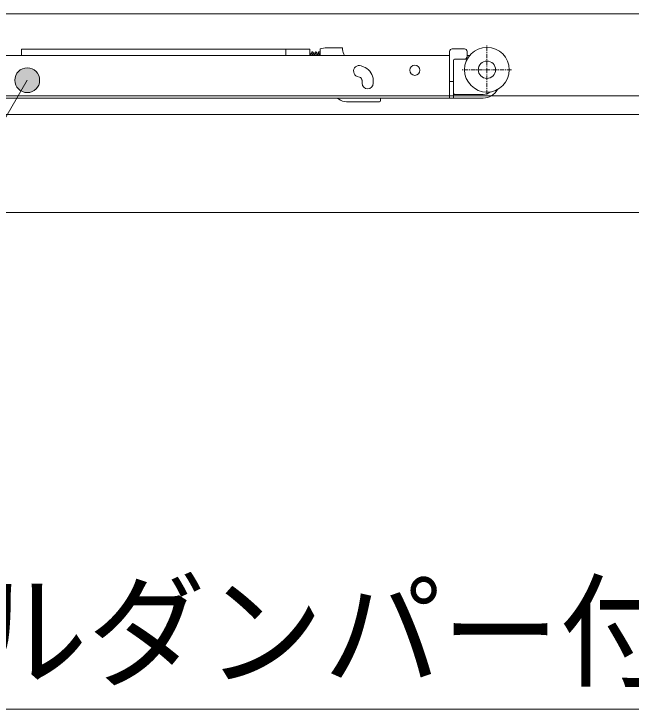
# Model space of a CAD drawing. Units: millimetres, scale not verified. Extents: x -6062 to 6062, y -3045 to 3045.
# Drawn here: x -2871.9 to -2623.2, y 120 to 400 of the extents above; entities that cross this region are included whole.
import ezdxf
from ezdxf.enums import TextEntityAlignment as Align

# ---------------------------------------------------------------- set-up
doc = ezdxf.new("R2010")
doc.units = ezdxf.units.MM
doc.header["$LTSCALE"] = 20
doc.linetypes.add('USER2', pattern=[2.91, 1.76, -0.4, 0.35, -0.4])
doc.layers.add('0-0_3一般', color=7, linetype='Continuous', lineweight=15)
doc.layers.add('0-1_2寸法-3', color=7, linetype='Continuous', lineweight=15)
doc.styles.add('ＭＳ Ｐゴシック', font='')
doc.styles.get('ＭＳ Ｐゴシック').set_extended_font_data('MS PGothic')

# ---------------------------------------------------------------- blocks, each defined once
blk = doc.blocks.new('グループ-22')
at = {"layer": '0-0_3一般'}
for p, q in [((-43863.5, 8000), (8736.5, 8000)), ((-21625.7, 7665.9), (-21625.7, 7715.9)), ((-19495.7, 7715.9), (-21625.7, 7715.9)), ((-19495.7, 7665.9), (-19495.7, 7716.9)), ((-19301.7, 7716.9), (-19495.7, 7716.9)), ((-19301.7, 7716.9), (-19301.7, 7665.9)), ((-19301.6, 7686.9), (-19301.7, 7687.5)), ((-19038.5, 7727.9), (-19038.5, 7713.9)), ((-18176.1, 7665.1), (-18176.1, 7697.9)), ((-18056.1, 7717.9), (-18156.1, 7717.9)), ((-18036.1, 7655.9), (-18036.1, 7697.9)), ((-24282.1, 7665.9), (-18176.1, 7665.9)), ((-19282.4, 7665.9), (-19281.7, 7670.9)), ((-19255.4, 7665.9), (-19254.7, 7670.9)), ((-19228.4, 7665.9), (-19227.7, 7670.9)), ((-18176.1, 7665.1), (-18176.1, 7659.9)), ((-18176.1, 7659.9), (-18176.1, 7481.9)), ((-18146.1, 7625.9), (-18146.1, 7475.9)), ((-18056.1, 7635.9), (-18136.1, 7635.9)), ((-18056.1, 7635.9), (-18034.2, 7635.9)), ((-18013.7, 7665.9), (-18036.1, 7665.9)), ((-18871.1, 7574.7), (-18889.8, 7581.5)), ((-18920.6, 7496.9), (-18901.8, 7490.1)), ((-18882.1, 7462.4), (-18882.1, 7461.9)), ((-18882.1, 7441.9), (-18882.1, 7461.9)), ((-18793.7, 7481.4), (-18793.8, 7481.9)), ((-18792.1, 7461.9), (-18792.1, 7441.9)), ((-18176.1, 7481.9), (-18176.1, 7470.1)), ((-18176.1, 7455.9), (-18176.1, 7470.1)), ((-18146.1, 7455.9), (-18176.1, 7455.9)), ((-18176.1, 7345.9), (-18176.1, 7455.9)), ((-18146.1, 7475.9), (-18146.1, 7455.9)), ((-18146.1, 7455.9), (-18146.1, 7345.9)), ((-18176.1, 7321.9), (-18176.1, 7345.9)), ((-18146.1, 7345.9), (-18146.1, 7321.9)), ((-17906.1, 7351.9), (-18136.1, 7351.9)), ((-18176.1, 7321.9), (-24282.1, 7321.9)), ((-19080.2, 7321.9), (-19070.1, 7313.8)), ((-19007.6, 7291.9), (-18742.7, 7291.9)), ((-18732.7, 7321.9), (-18732.7, 7301.9)), ((-18146.1, 7321.9), (-18176.1, 7321.9)), ((-18146.1, 7321.9), (-17906.1, 7321.9)), ((-25760, 7190), (-9200, 7190)), ((-25440, 6400), (-9520, 6400))]:
    blk.add_line(p, q, dxfattribs=at)
at = {"layer": '0-0_3一般', "linetype": 'USER2'}
for p, q in [((-17876.1, 7351.9), (-17876.1, 7747.9)), ((-17678.1, 7549.9), (-18074.1, 7549.9))]:
    blk.add_line(p, q, dxfattribs=at)
at = {"layer": '0-0_3一般'}
blk.add_lwpolyline([(-41990, 7340), (-41990, 8000), (7030, 8000), (7030, 7340)], close=True, dxfattribs=at)
for points in [[(-19298, 7665.9), (-19298.1, 7666.4), (-19298.2, 7667), (-19298.3, 7667.5), (-19298.3, 7668.1), (-19298.4, 7668.6), (-19298.5, 7669.2), (-19298.6, 7669.7), (-19298.6, 7670.2), (-19298.7, 7670.8), (-19298.8, 7671.3), (-19298.9, 7671.9), (-19298.9, 7672.4), (-19299, 7672.9), (-19299.1, 7673.5), (-19299.2, 7674), (-19299.3, 7674.6), (-19299.3, 7675.1), (-19299.4, 7675.7), (-19299.5, 7676.2), (-19299.6, 7676.7), (-19299.6, 7677.3), (-19299.7, 7677.8), (-19299.8, 7678.4), (-19299.9, 7678.9), (-19300, 7679.4), (-19300.1, 7680), (-19300.2, 7680.5), (-19300.3, 7681.1), (-19300.4, 7681.6), (-19300.5, 7682.1), (-19300.6, 7682.7), (-19300.7, 7683.2), (-19300.8, 7683.7), (-19300.9, 7684.3), (-19301.1, 7684.8), (-19301.2, 7685.3), (-19301.3, 7685.9), (-19301.4, 7686.4), (-19301.6, 7686.9)], [(-19284.3, 7694.4), (-19284.9, 7693.6), (-19285.5, 7692.6), (-19286.2, 7691.4), (-19286.8, 7690.1), (-19287.4, 7688.9), (-19287.9, 7687.6), (-19288.4, 7686.5), (-19288.9, 7685.3), (-19289.3, 7684.2), (-19289.7, 7683.1), (-19290.1, 7682), (-19290.4, 7681), (-19290.6, 7680), (-19290.9, 7679), (-19291, 7678), (-19291.2, 7677.1), (-19291.3, 7676.2), (-19291.4, 7675.3), (-19291.5, 7674.5), (-19291.5, 7673.7), (-19291.6, 7672.9), (-19291.7, 7672.1), (-19291.8, 7671.3), (-19291.9, 7670.6), (-19291.9, 7669.8), (-19292, 7669.1), (-19292.1, 7668.4), (-19292.2, 7667.8), (-19292.3, 7667.1), (-19292.3, 7666.5), (-19292.4, 7665.9)], [(-19284.5, 7686.7), (-19284.6, 7686.7), (-19284.8, 7686.7), (-19284.9, 7686.7), (-19284.9, 7686.6), (-19285, 7686.6), (-19285, 7686.5), (-19285.1, 7686.3), (-19285.1, 7686.1), (-19285, 7686), (-19285, 7685.7), (-19284.9, 7685.5), (-19284.8, 7685.2), (-19284.7, 7684.9), (-19284.5, 7684.5), (-19284.4, 7684.2), (-19284.2, 7683.8), (-19284, 7683.4), (-19283.9, 7683), (-19283.7, 7682.6), (-19283.6, 7682.2), (-19283.5, 7681.8), (-19283.4, 7681.4), (-19283.3, 7681), (-19283.2, 7680.6), (-19283.1, 7680.2), (-19283, 7679.8), (-19282.9, 7679.4), (-19282.9, 7679), (-19282.8, 7678.6), (-19282.8, 7678.2), (-19282.7, 7677.8), (-19282.7, 7677.4), (-19282.6, 7677), (-19282.6, 7676.6), (-19282.6, 7676.2), (-19282.5, 7675.8), (-19282.4, 7675.4), (-19282.4, 7674.9), (-19282.3, 7674.5)], [(-19271, 7665.9), (-19271.1, 7666.5), (-19271.2, 7667.1), (-19271.3, 7667.8), (-19271.4, 7668.4), (-19271.4, 7669.1), (-19271.5, 7669.8), (-19271.6, 7670.6), (-19271.7, 7671.3), (-19271.7, 7672.1), (-19271.8, 7672.9), (-19271.9, 7673.7), (-19272, 7674.5), (-19272, 7675.4), (-19272.1, 7676.2), (-19272.2, 7677.1), (-19272.3, 7678), (-19272.5, 7679), (-19272.7, 7680), (-19273, 7681), (-19273.3, 7682), (-19273.6, 7683.1), (-19274, 7684.2), (-19274.4, 7685.3), (-19274.9, 7686.5), (-19275.4, 7687.7), (-19275.9, 7688.9), (-19276.5, 7690.1), (-19277.1, 7691.4), (-19277.8, 7692.6), (-19278.4, 7693.6), (-19279.1, 7694.4), (-19279.7, 7695.1), (-19280.4, 7695.5), (-19281, 7695.8), (-19281.7, 7695.9), (-19282.3, 7695.8), (-19283, 7695.5), (-19283.6, 7695.1), (-19284.3, 7694.4)], [(-19282.3, 7674.5), (-19282.3, 7674.1), (-19282.2, 7673.6), (-19282.1, 7673.2), (-19282.1, 7672.8), (-19282, 7672.3), (-19281.9, 7671.9), (-19281.9, 7671.4), (-19281.8, 7671), (-19281.7, 7670.6), (-19281.6, 7670.1), (-19281.6, 7669.7), (-19281.5, 7669.3), (-19281.5, 7668.9), (-19281.4, 7668.5), (-19281.3, 7668.1), (-19281.3, 7667.7), (-19281.2, 7667.4), (-19281.2, 7667), (-19281.1, 7666.6), (-19281.1, 7666.3), (-19281, 7665.9)], [(-19257.3, 7694.4), (-19257.9, 7693.6), (-19258.5, 7692.6), (-19259.2, 7691.4), (-19259.8, 7690.1), (-19260.4, 7688.9), (-19260.9, 7687.6), (-19261.4, 7686.5), (-19261.9, 7685.3), (-19262.3, 7684.2), (-19262.7, 7683.1), (-19263.1, 7682), (-19263.4, 7681), (-19263.6, 7680), (-19263.9, 7679), (-19264, 7678), (-19264.2, 7677.1), (-19264.3, 7676.2), (-19264.4, 7675.3), (-19264.5, 7674.5), (-19264.5, 7673.7), (-19264.6, 7672.9), (-19264.7, 7672.1), (-19264.8, 7671.3), (-19264.9, 7670.6), (-19265, 7669.8), (-19265, 7669.1), (-19265.1, 7668.4), (-19265.2, 7667.8), (-19265.3, 7667.1), (-19265.3, 7666.5), (-19265.4, 7665.9)], [(-19257.5, 7686.7), (-19257.6, 7686.7), (-19257.7, 7686.7), (-19257.9, 7686.7), (-19257.9, 7686.6), (-19258, 7686.6), (-19258, 7686.5), (-19258.1, 7686.3), (-19258.1, 7686.2), (-19258, 7686), (-19258, 7685.7), (-19257.9, 7685.5), (-19257.8, 7685.2), (-19257.7, 7684.9), (-19257.5, 7684.5), (-19257.4, 7684.2), (-19257.2, 7683.8), (-19257, 7683.4), (-19256.9, 7683), (-19256.7, 7682.6), (-19256.6, 7682.2), (-19256.5, 7681.8), (-19256.4, 7681.4), (-19256.3, 7681), (-19256.2, 7680.6), (-19256.1, 7680.2), (-19256, 7679.8), (-19255.9, 7679.4), (-19255.9, 7679), (-19255.8, 7678.6), (-19255.8, 7678.2), (-19255.7, 7677.8), (-19255.7, 7677.4), (-19255.6, 7677), (-19255.6, 7676.6), (-19255.6, 7676.2), (-19255.5, 7675.8), (-19255.4, 7675.4), (-19255.4, 7674.9), (-19255.3, 7674.5)], [(-19244, 7665.9), (-19244.1, 7666.5), (-19244.2, 7667.1), (-19244.3, 7667.8), (-19244.4, 7668.4), (-19244.4, 7669.1), (-19244.5, 7669.8), (-19244.6, 7670.6), (-19244.7, 7671.3), (-19244.7, 7672.1), (-19244.8, 7672.9), (-19244.9, 7673.7), (-19245, 7674.5), (-19245, 7675.4), (-19245.1, 7676.2), (-19245.2, 7677.1), (-19245.3, 7678), (-19245.5, 7679), (-19245.7, 7680), (-19246, 7681), (-19246.3, 7682), (-19246.6, 7683.1), (-19247, 7684.2), (-19247.4, 7685.3), (-19247.9, 7686.5), (-19248.4, 7687.7), (-19248.9, 7688.9), (-19249.5, 7690.1), (-19250.1, 7691.4), (-19250.8, 7692.6), (-19251.4, 7693.6), (-19252.1, 7694.4), (-19252.7, 7695.1), (-19253.4, 7695.5), (-19254, 7695.8), (-19254.7, 7695.9), (-19255.3, 7695.8), (-19256, 7695.5), (-19256.6, 7695.1), (-19257.3, 7694.4)], [(-19255.3, 7674.5), (-19255.3, 7674.1), (-19255.2, 7673.6), (-19255.1, 7673.2), (-19255.1, 7672.8), (-19255, 7672.3), (-19254.9, 7671.9), (-19254.9, 7671.4), (-19254.8, 7671), (-19254.7, 7670.6), (-19254.6, 7670.1), (-19254.6, 7669.7), (-19254.5, 7669.3), (-19254.5, 7668.9), (-19254.4, 7668.5), (-19254.3, 7668.1), (-19254.3, 7667.7), (-19254.2, 7667.4), (-19254.2, 7667), (-19254.1, 7666.6), (-19254.1, 7666.3), (-19254, 7665.9)], [(-19234, 7691.2), (-19234.3, 7690.3), (-19234.6, 7689.2), (-19234.8, 7688.1), (-19235, 7686.9), (-19235.3, 7685.8), (-19235.4, 7684.7), (-19235.6, 7683.6), (-19235.8, 7682.5), (-19236, 7681.5), (-19236.2, 7680.5), (-19236.3, 7679.6), (-19236.5, 7678.7), (-19236.6, 7677.8), (-19236.8, 7676.9), (-19236.9, 7676.1), (-19237, 7675.3), (-19237.1, 7674.6), (-19237.3, 7673.9), (-19237.4, 7673.2), (-19237.5, 7672.5), (-19237.6, 7671.8), (-19237.7, 7671.1), (-19237.8, 7670.5), (-19237.9, 7669.9), (-19238, 7669.2), (-19238, 7668.6), (-19238.1, 7668.1), (-19238.2, 7667.5), (-19238.3, 7666.9), (-19238.4, 7666.4), (-19238.4, 7665.9)], [(-19218.5, 7675.8), (-19218.6, 7676.3), (-19218.6, 7676.9), (-19218.7, 7677.4), (-19218.8, 7678), (-19218.8, 7678.7), (-19218.9, 7679.3), (-19219, 7680), (-19219, 7680.6), (-19219.1, 7681.4), (-19219.1, 7682.1), (-19219.2, 7682.9), (-19219.3, 7683.6), (-19219.3, 7684.5), (-19219.4, 7685.3), (-19219.5, 7686.1), (-19219.6, 7686.9), (-19219.8, 7687.7), (-19220.1, 7688.4), (-19220.4, 7689.1), (-19220.9, 7689.8), (-19221.3, 7690.4), (-19221.9, 7691), (-19222.5, 7691.5), (-19223.2, 7692.1), (-19223.9, 7692.6), (-19224.7, 7693), (-19225.6, 7693.5), (-19226.5, 7693.8), (-19227.5, 7694.2), (-19228.4, 7694.4), (-19229.2, 7694.5), (-19230, 7694.5), (-19230.7, 7694.3), (-19231.4, 7694.1), (-19232, 7693.7), (-19232.6, 7693.3), (-19233.1, 7692.7), (-19233.6, 7692), (-19234, 7691.2)], [(-19230.5, 7686.7), (-19230.6, 7686.7), (-19230.8, 7686.7), (-19230.9, 7686.7), (-19230.9, 7686.6), (-19231, 7686.6), (-19231, 7686.5), (-19231.1, 7686.3), (-19231.1, 7686.1), (-19231, 7686), (-19231, 7685.7), (-19230.9, 7685.5), (-19230.8, 7685.2), (-19230.7, 7684.9), (-19230.5, 7684.5), (-19230.4, 7684.2), (-19230.2, 7683.8), (-19230, 7683.4), (-19229.9, 7683), (-19229.7, 7682.6), (-19229.6, 7682.2), (-19229.5, 7681.8), (-19229.4, 7681.4), (-19229.3, 7681), (-19229.2, 7680.6), (-19229.1, 7680.2), (-19229, 7679.8), (-19228.9, 7679.4), (-19228.9, 7679), (-19228.8, 7678.6), (-19228.8, 7678.2), (-19228.7, 7677.8), (-19228.7, 7677.4), (-19228.6, 7677), (-19228.6, 7676.6), (-19228.6, 7676.2), (-19228.5, 7675.8), (-19228.4, 7675.4), (-19228.4, 7674.9), (-19228.3, 7674.5)], [(-19228.3, 7674.5), (-19228.3, 7674.1), (-19228.2, 7673.6), (-19228.1, 7673.2), (-19228.1, 7672.8), (-19228, 7672.3), (-19227.9, 7671.9), (-19227.9, 7671.4), (-19227.8, 7671), (-19227.7, 7670.6), (-19227.6, 7670.1), (-19227.6, 7669.7), (-19227.5, 7669.3), (-19227.5, 7668.9), (-19227.4, 7668.5), (-19227.3, 7668.1), (-19227.3, 7667.7), (-19227.2, 7667.4), (-19227.2, 7667), (-19227.1, 7666.6), (-19227.1, 7666.3), (-19227, 7665.9)], [(-19038.5, 7727.9), (-19178.5, 7727.9), (-19218.5, 7717.9), (-19218.5, 7665.9)], [(-18889.7, 7481.9), (-18889.4, 7481.5), (-18889.1, 7481), (-18888.8, 7480.6), (-18888.4, 7480.1), (-18888.1, 7479.7), (-18887.8, 7479.2), (-18887.5, 7478.8), (-18887.2, 7478.3), (-18887, 7477.9), (-18886.7, 7477.4), (-18886.4, 7476.9), (-18886.1, 7476.4), (-18885.9, 7476), (-18885.6, 7475.5), (-18885.4, 7475), (-18885.1, 7474.5), (-18884.9, 7474), (-18884.7, 7473.5), (-18884.5, 7473), (-18884.2, 7472.5), (-18884, 7472), (-18883.8, 7471.5), (-18883.7, 7470.9), (-18883.5, 7470.4), (-18883.3, 7469.9), (-18883.2, 7469.4), (-18883, 7468.9), (-18882.9, 7468.3), (-18882.8, 7467.8), (-18882.6, 7467.3), (-18882.5, 7466.8), (-18882.5, 7466.2), (-18882.4, 7465.7), (-18882.3, 7465.1), (-18882.2, 7464.6), (-18882.2, 7464.1), (-18882.2, 7463.5), (-18882.1, 7463), (-18882.1, 7462.4)], [(-18792.1, 7461.9), (-18792.1, 7462.4), (-18792.1, 7462.9), (-18792.1, 7463.4), (-18792.1, 7463.9), (-18792.1, 7464.4), (-18792.1, 7464.9), (-18792.1, 7465.4), (-18792.2, 7465.9), (-18792.2, 7466.4), (-18792.2, 7466.9), (-18792.2, 7467.4), (-18792.3, 7467.9), (-18792.3, 7468.4), (-18792.3, 7468.9), (-18792.3, 7469.4), (-18792.4, 7469.9), (-18792.4, 7470.4), (-18792.5, 7470.9), (-18792.5, 7471.4), (-18792.5, 7471.9), (-18792.6, 7472.4), (-18792.6, 7472.9), (-18792.7, 7473.4), (-18792.7, 7473.9), (-18792.8, 7474.4), (-18792.8, 7474.9), (-18792.9, 7475.4), (-18793, 7475.9), (-18793, 7476.4), (-18793.1, 7476.9), (-18793.1, 7477.4), (-18793.2, 7477.9), (-18793.3, 7478.4), (-18793.3, 7478.9), (-18793.4, 7479.4), (-18793.5, 7479.9), (-18793.5, 7480.4), (-18793.6, 7480.9), (-18793.7, 7481.4)]]:
    blk.add_lwpolyline(points, dxfattribs=at)
for centre, radius in [((-17876.1, 7549.9), 180), ((-17876.1, 7549.9), 70), ((-18456.1, 7545.9), 41)]:
    blk.add_circle(centre, radius, dxfattribs=at)
for centre, radius, start, end in [((-18958.5, 7713.9), 80, 180, 216.8699), ((-18156.1, 7697.9), 20, 90, 180), ((-18056.1, 7697.9), 20, 0, 90), ((-18136.1, 7625.9), 10, 90, 180), ((-18056.1, 7655.9), 20, 270, 0), ((-18905.2, 7539.2), 45, 70, 250), ((-18912.1, 7461.9), 120, 9.5941, 70), ((-18912.1, 7461.9), 30, 41.8103, 70), ((-18837.1, 7441.9), 45, 180, 0), ((-18136.1, 7361.9), 10, 180, 270), ((-17906.1, 7451.9), 130, 270, 332.1733), ((-17906.1, 7451.9), 100, 270, 307.504), ((-19007.6, 7391.9), 100, 231.3402, 270), ((-18742.7, 7301.9), 10, 270, 0)]:
    blk.add_arc(centre, radius, start, end, dxfattribs=at)

msp = doc.modelspace()

# ---------------------------------------------------------------- hatches: boundary and pattern name
at = {"layer": '0-1_2寸法-3'}
msp.add_hatch(color=256, dxfattribs=at).paths.add_polyline_path([(-2861.52, 373.3, 1), (-2871.53, 373.3, 1)])

# ---------------------------------------------------------------- linework, layer by layer
msp.add_lwpolyline([(-2383.93, 120), (-3012.77, 120), (-2866.52, 373.3)], dxfattribs=at)
msp.add_circle((-2866.52, 373.3), 5.01, dxfattribs=at)

# ---------------------------------------------------------------- block references
at = {"layer": '0-0_3一般', "xscale": 0.05, "yscale": 0.05}
msp.add_blockref('グループ-22', (-1787.5, 0), dxfattribs=at)

# ---------------------------------------------------------------- texts
at = {"layer": '0-1_2寸法-3', "style": 'ＭＳ Ｐゴシック', "width": 0.95}
msp.add_text('ダブルダンパー付上ランナー', height=36.69, dxfattribs=at).set_placement((-2984.86, 121.97), align=Align.BOTTOM_LEFT)

doc.saveas('drawing.dxf')
